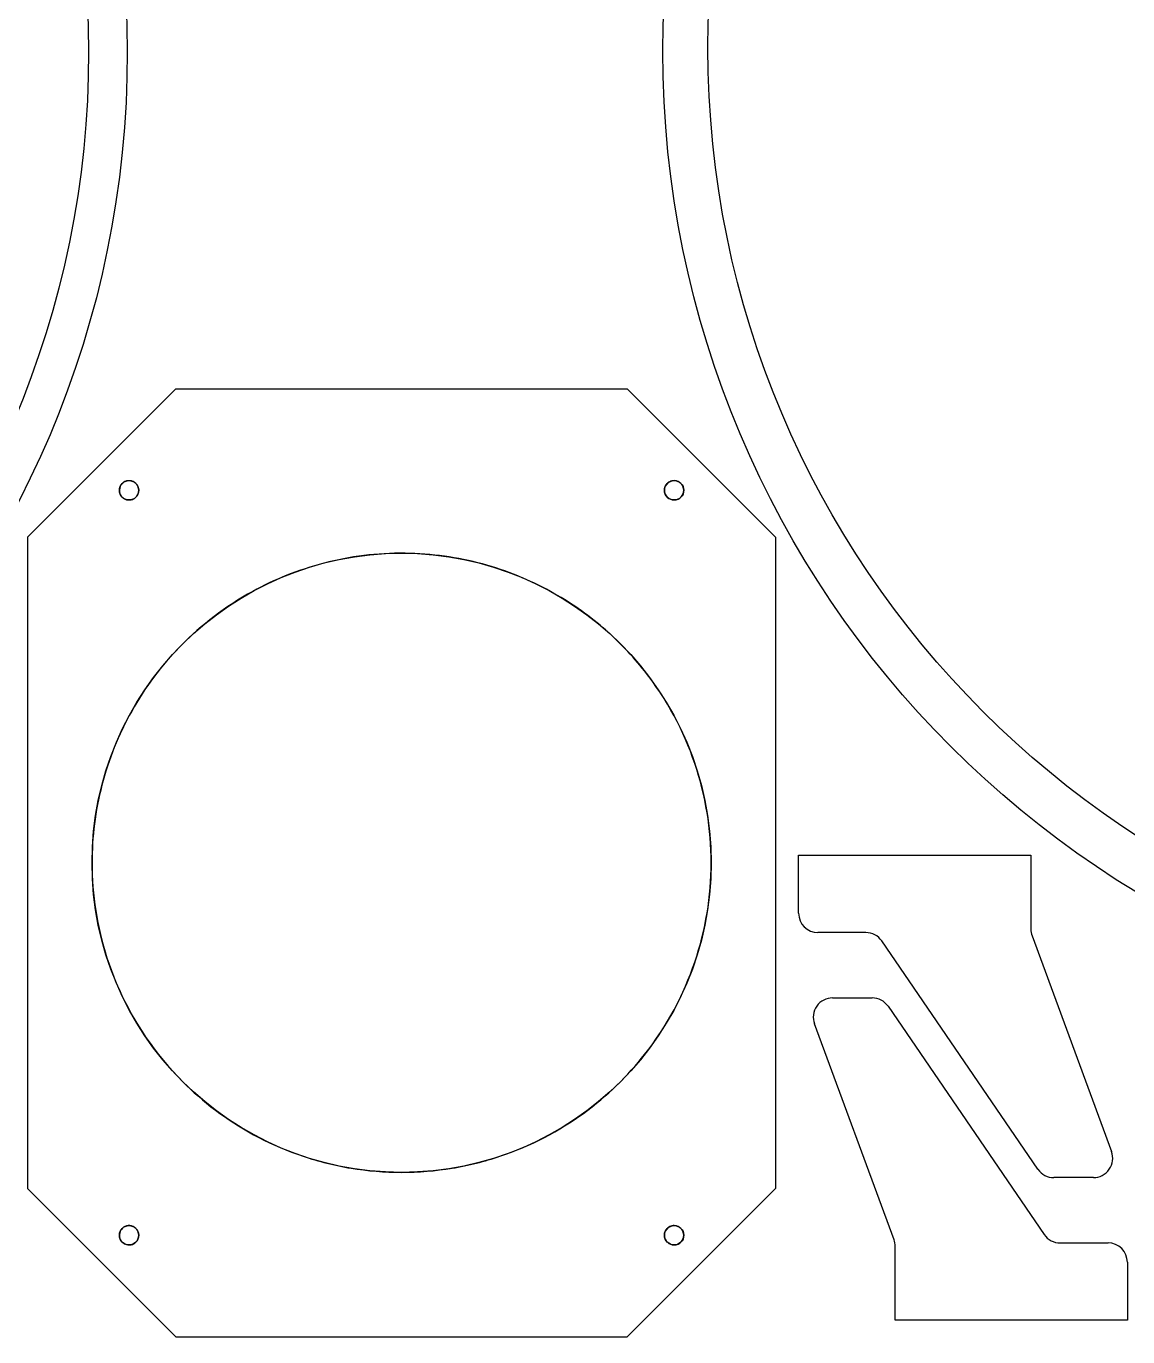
# Model space of a CAD drawing. Extents: x 3 to 696, y -399 to -1.
# Drawn here: x 292.6 to 463.4, y -399.2 to -196 of the extents above; entities that cross this region are included whole.
import ezdxf

# ---------------------------------------------------------------- set-up
doc = ezdxf.new("R2010")
doc.units = 0
for name, color, linetype in [('Shape', 7, 'CONTINUOUS'), ('Shape002', 7, 'CONTINUOUS'), ('Shape003', 7, 'CONTINUOUS'), ('Shape010', 7, 'CONTINUOUS'), ('Shape011', 7, 'CONTINUOUS'), ('Shape012', 7, 'CONTINUOUS'), ('Shape023', 7, 'CONTINUOUS'), ('Shape024', 7, 'CONTINUOUS'), ('Shape025', 7, 'CONTINUOUS'), ('Shape027', 7, 'CONTINUOUS'), ('Shape074', 7, 'CONTINUOUS'), ('Shape075', 7, 'CONTINUOUS'), ('Shape076', 7, 'CONTINUOUS'), ('Shape077', 7, 'CONTINUOUS'), ('Shape078', 7, 'CONTINUOUS'), ('Shape079', 7, 'CONTINUOUS'), ('Shape080', 7, 'CONTINUOUS'), ('Shape081', 7, 'CONTINUOUS'), ('Shape082', 7, 'CONTINUOUS'), ('Shape099', 7, 'CONTINUOUS'), ('Shape100', 7, 'CONTINUOUS'), ('Shape1000', 7, 'CONTINUOUS'), ('Shape1001', 7, 'CONTINUOUS'), ('Shape1002', 7, 'CONTINUOUS'), ('Shape1003', 7, 'CONTINUOUS'), ('Shape1004', 7, 'CONTINUOUS'), ('Shape1005', 7, 'CONTINUOUS'), ('Shape1006', 7, 'CONTINUOUS'), ('Shape1007', 7, 'CONTINUOUS'), ('Shape1008', 7, 'CONTINUOUS'), ('Shape1009', 7, 'CONTINUOUS'), ('Shape101', 7, 'CONTINUOUS'), ('Shape1010', 7, 'CONTINUOUS'), ('Shape1011', 7, 'CONTINUOUS'), ('Shape1012', 7, 'CONTINUOUS'), ('Shape1013', 7, 'CONTINUOUS'), ('Shape1014', 7, 'CONTINUOUS'), ('Shape1015', 7, 'CONTINUOUS'), ('Shape1016', 7, 'CONTINUOUS'), ('Shape1017', 7, 'CONTINUOUS'), ('Shape1018', 7, 'CONTINUOUS'), ('Shape1019', 7, 'CONTINUOUS'), ('Shape102', 7, 'CONTINUOUS'), ('Shape1020', 7, 'CONTINUOUS'), ('Shape1021', 7, 'CONTINUOUS'), ('Shape1022', 7, 'CONTINUOUS'), ('Shape1023', 7, 'CONTINUOUS'), ('Shape1024', 7, 'CONTINUOUS'), ('Shape1025', 7, 'CONTINUOUS'), ('Shape1026', 7, 'CONTINUOUS'), ('Shape1027', 7, 'CONTINUOUS'), ('Shape1028', 7, 'CONTINUOUS'), ('Shape1029', 7, 'CONTINUOUS'), ('Shape1030', 7, 'CONTINUOUS'), ('Shape1031', 7, 'CONTINUOUS'), ('Shape1032', 7, 'CONTINUOUS'), ('Shape1033', 7, 'CONTINUOUS'), ('Shape1034', 7, 'CONTINUOUS'), ('Shape1035', 7, 'CONTINUOUS'), ('Shape1036', 7, 'CONTINUOUS'), ('Shape1037', 7, 'CONTINUOUS'), ('Shape1038', 7, 'CONTINUOUS'), ('Shape1039', 7, 'CONTINUOUS'), ('Shape1040', 7, 'CONTINUOUS'), ('Shape1041', 7, 'CONTINUOUS'), ('Shape1042', 7, 'CONTINUOUS'), ('Shape1043', 7, 'CONTINUOUS'), ('Shape1044', 7, 'CONTINUOUS'), ('Shape1045', 7, 'CONTINUOUS'), ('Shape1046', 7, 'CONTINUOUS'), ('Shape1047', 7, 'CONTINUOUS'), ('Shape167', 7, 'CONTINUOUS'), ('Shape478', 7, 'CONTINUOUS'), ('Shape479', 7, 'CONTINUOUS'), ('Shape480', 7, 'CONTINUOUS'), ('Shape481', 7, 'CONTINUOUS'), ('Shape482', 7, 'CONTINUOUS'), ('Shape483', 7, 'CONTINUOUS'), ('Shape484', 7, 'CONTINUOUS'), ('Shape485', 7, 'CONTINUOUS'), ('Shape486', 7, 'CONTINUOUS'), ('Shape487', 7, 'CONTINUOUS'), ('Shape488', 7, 'CONTINUOUS'), ('Shape489', 7, 'CONTINUOUS'), ('Shape490', 7, 'CONTINUOUS'), ('Shape491', 7, 'CONTINUOUS'), ('Shape492', 7, 'CONTINUOUS'), ('Shape495', 7, 'CONTINUOUS'), ('Shape500', 7, 'CONTINUOUS'), ('Shape502', 7, 'CONTINUOUS'), ('Shape503', 7, 'CONTINUOUS'), ('Shape504', 7, 'CONTINUOUS'), ('Shape505', 7, 'CONTINUOUS'), ('Shape506', 7, 'CONTINUOUS'), ('Shape507', 7, 'CONTINUOUS'), ('Shape509', 7, 'CONTINUOUS'), ('Shape510', 7, 'CONTINUOUS'), ('Shape511', 7, 'CONTINUOUS'), ('Shape513', 7, 'CONTINUOUS'), ('Shape514', 7, 'CONTINUOUS'), ('Shape515', 7, 'CONTINUOUS'), ('Shape517', 7, 'CONTINUOUS'), ('Shape519', 7, 'CONTINUOUS'), ('Shape520', 7, 'CONTINUOUS'), ('Shape521', 7, 'CONTINUOUS'), ('Shape523', 7, 'CONTINUOUS'), ('Shape524', 7, 'CONTINUOUS'), ('Shape525', 7, 'CONTINUOUS'), ('Shape526', 7, 'CONTINUOUS'), ('Shape527', 7, 'CONTINUOUS'), ('Shape528', 7, 'CONTINUOUS'), ('Shape529', 7, 'CONTINUOUS'), ('Shape530', 7, 'CONTINUOUS'), ('Shape531', 7, 'CONTINUOUS'), ('Shape532', 7, 'CONTINUOUS'), ('Shape533', 7, 'CONTINUOUS'), ('Shape534', 7, 'CONTINUOUS'), ('Shape535', 7, 'CONTINUOUS'), ('Shape536', 7, 'CONTINUOUS'), ('Shape537', 7, 'CONTINUOUS'), ('Shape538', 7, 'CONTINUOUS'), ('Shape539', 7, 'CONTINUOUS'), ('Shape540', 7, 'CONTINUOUS'), ('Shape541', 7, 'CONTINUOUS'), ('Shape542', 7, 'CONTINUOUS'), ('Shape543', 7, 'CONTINUOUS'), ('Shape544', 7, 'CONTINUOUS'), ('Shape545', 7, 'CONTINUOUS'), ('Shape546', 7, 'CONTINUOUS'), ('Shape547', 7, 'CONTINUOUS'), ('Shape548', 7, 'CONTINUOUS'), ('Shape549', 7, 'CONTINUOUS'), ('Shape550', 7, 'CONTINUOUS'), ('Shape551', 7, 'CONTINUOUS'), ('Shape552', 7, 'CONTINUOUS'), ('Shape553', 7, 'CONTINUOUS'), ('Shape554', 7, 'CONTINUOUS'), ('Shape555', 7, 'CONTINUOUS'), ('Shape556', 7, 'CONTINUOUS'), ('Shape557', 7, 'CONTINUOUS'), ('Shape558', 7, 'CONTINUOUS'), ('Shape559', 7, 'CONTINUOUS'), ('Shape560', 7, 'CONTINUOUS'), ('Shape561', 7, 'CONTINUOUS'), ('Shape562', 7, 'CONTINUOUS'), ('Shape563', 7, 'CONTINUOUS'), ('Shape564', 7, 'CONTINUOUS'), ('Shape565', 7, 'CONTINUOUS'), ('Shape566', 7, 'CONTINUOUS'), ('Shape567', 7, 'CONTINUOUS'), ('Shape568', 7, 'CONTINUOUS'), ('Shape569', 7, 'CONTINUOUS'), ('Shape570', 7, 'CONTINUOUS'), ('Shape571', 7, 'CONTINUOUS'), ('Shape572', 7, 'CONTINUOUS'), ('Shape573', 7, 'CONTINUOUS'), ('Shape574', 7, 'CONTINUOUS'), ('Shape575', 7, 'CONTINUOUS'), ('Shape576', 7, 'CONTINUOUS'), ('Shape577', 7, 'CONTINUOUS'), ('Shape578', 7, 'CONTINUOUS'), ('Shape579', 7, 'CONTINUOUS'), ('Shape580', 7, 'CONTINUOUS'), ('Shape581', 7, 'CONTINUOUS'), ('Shape582', 7, 'CONTINUOUS'), ('Shape583', 7, 'CONTINUOUS'), ('Shape584', 7, 'CONTINUOUS'), ('Shape585', 7, 'CONTINUOUS'), ('Shape586', 7, 'CONTINUOUS'), ('Shape587', 7, 'CONTINUOUS'), ('Shape588', 7, 'CONTINUOUS'), ('Shape589', 7, 'CONTINUOUS'), ('Shape590', 7, 'CONTINUOUS'), ('Shape591', 7, 'CONTINUOUS'), ('Shape592', 7, 'CONTINUOUS'), ('Shape593', 7, 'CONTINUOUS'), ('Shape594', 7, 'CONTINUOUS'), ('Shape595', 7, 'CONTINUOUS'), ('Shape596', 7, 'CONTINUOUS'), ('Shape597', 7, 'CONTINUOUS'), ('Shape598', 7, 'CONTINUOUS'), ('Shape599', 7, 'CONTINUOUS'), ('Shape600', 7, 'CONTINUOUS'), ('Shape601', 7, 'CONTINUOUS'), ('Shape602', 7, 'CONTINUOUS'), ('Shape603', 7, 'CONTINUOUS'), ('Shape604', 7, 'CONTINUOUS'), ('Shape605', 7, 'CONTINUOUS'), ('Shape606', 7, 'CONTINUOUS'), ('Shape607', 7, 'CONTINUOUS'), ('Shape608', 7, 'CONTINUOUS'), ('Shape609', 7, 'CONTINUOUS'), ('Shape610', 7, 'CONTINUOUS'), ('Shape611', 7, 'CONTINUOUS'), ('Shape612', 7, 'CONTINUOUS'), ('Shape613', 7, 'CONTINUOUS'), ('Shape614', 7, 'CONTINUOUS'), ('Shape615', 7, 'CONTINUOUS'), ('Shape976', 7, 'CONTINUOUS'), ('Shape977', 7, 'CONTINUOUS'), ('Shape978', 7, 'CONTINUOUS'), ('Shape979', 7, 'CONTINUOUS'), ('Shape980', 7, 'CONTINUOUS'), ('Shape981', 7, 'CONTINUOUS'), ('Shape982', 7, 'CONTINUOUS'), ('Shape983', 7, 'CONTINUOUS'), ('Shape984', 7, 'CONTINUOUS'), ('Shape985', 7, 'CONTINUOUS'), ('Shape986', 7, 'CONTINUOUS'), ('Shape987', 7, 'CONTINUOUS'), ('Shape988', 7, 'CONTINUOUS'), ('Shape989', 7, 'CONTINUOUS'), ('Shape990', 7, 'CONTINUOUS'), ('Shape991', 7, 'CONTINUOUS'), ('Shape992', 7, 'CONTINUOUS'), ('Shape993', 7, 'CONTINUOUS'), ('Shape994', 7, 'CONTINUOUS'), ('Shape995', 7, 'CONTINUOUS'), ('Shape996', 7, 'CONTINUOUS'), ('Shape997', 7, 'CONTINUOUS'), ('Shape998', 7, 'CONTINUOUS'), ('Shape999', 7, 'CONTINUOUS')]:
    doc.layers.add(name, color=color, linetype=linetype)

msp = doc.modelspace()

# ---------------------------------------------------------------- linework, layer by layer
at = {"layer": 'Shape'}
msp.add_circle((543.811, -199.355), 145.5, dxfattribs=at)
at = {"layer": 'Shape002'}
msp.add_circle((543.811, -199.855), 152.5, dxfattribs=at)
at = {"layer": 'Shape003'}
msp.add_circle((543.811, -199.355), 145.5, dxfattribs=at)
at = {"layer": 'Shape010'}
msp.add_circle((543.811, -199.855), 152.5, dxfattribs=at)
at = {"layer": 'Shape011'}
msp.add_circle((543.811, -199.855), 152.5, dxfattribs=at)
at = {"layer": 'Shape012'}
msp.add_circle((543.811, -199.355), 145.5, dxfattribs=at)
at = {"layer": 'Shape023'}
msp.add_circle((543.811, -199.855), 152.5, dxfattribs=at)
at = {"layer": 'Shape024'}
msp.add_circle((543.811, -199.355), 145.5, dxfattribs=at)
at = {"layer": 'Shape025'}
msp.add_circle((543.811, -199.355), 145.5, dxfattribs=at)
at = {"layer": 'Shape027'}
msp.add_circle((543.811, -199.355), 145.5, dxfattribs=at)
at = {"layer": 'Shape074'}
msp.add_line((308.275, -199.971), (308.275, -199.971, 8), dxfattribs=at)
at = {"layer": 'Shape075'}
msp.add_line((308.275, -199.971), (308.275, -199.971, 8), dxfattribs=at)
at = {"layer": 'Shape076'}
msp.add_circle((155.775, -199.971), 152.5, dxfattribs=at)
at = {"layer": 'Shape077'}
msp.add_circle((155.775, -199.971), 152.5, dxfattribs=at)
at = {"layer": 'Shape078'}
msp.add_circle((155.775, -199.971), 152.5, dxfattribs=at)
at = {"layer": 'Shape079'}
msp.add_circle((155.775, -199.971), 146.5, dxfattribs=at)
at = {"layer": 'Shape080'}
msp.add_circle((155.775, -199.971), 152.5, dxfattribs=at)
at = {"layer": 'Shape081'}
msp.add_circle((155.775, -199.971), 146.5, dxfattribs=at)
at = {"layer": 'Shape082'}
msp.add_circle((155.775, -199.971), 146.5, dxfattribs=at)
at = {"layer": 'Shape099'}
msp.add_circle((155.775, -199.971), 146.5, dxfattribs=at)
at = {"layer": 'Shape100'}
msp.add_line((302.275, -199.971, 8), (302.275, -199.971, 12), dxfattribs=at)
at = {"layer": 'Shape1000'}
msp.add_line((449.477, -373.221, 12), (425.264, -337.833, 12), dxfattribs=at)
at = {"layer": 'Shape1001'}
msp.add_arc((451.953, -371.527, 12), 3, -145.62, -90, dxfattribs=at)
at = {"layer": 'Shape1002'}
msp.add_arc((422.788, -339.527, 12), 3, 34.3803, 90, dxfattribs=at)
at = {"layer": 'Shape1003'}
msp.add_line((458.068, -374.527, 12), (451.953, -374.527, 12), dxfattribs=at)
at = {"layer": 'Shape1004'}
msp.add_line((422.788, -336.527, 12), (415.371, -336.527, 12), dxfattribs=at)
at = {"layer": 'Shape1005'}
msp.add_arc((458.068, -371.527, 12), 3, -90, 20.2249, dxfattribs=at)
at = {"layer": 'Shape1006'}
msp.add_arc((415.371, -333.527, 12), 3, 180, -90, dxfattribs=at)
at = {"layer": 'Shape1007'}
msp.add_line((448.556, -337.029, 12), (460.883, -370.49, 12), dxfattribs=at)
at = {"layer": 'Shape1008'}
msp.add_line((412.371, -333.527, 12), (412.371, -324.527, 12), dxfattribs=at)
at = {"layer": 'Shape1009'}
msp.add_arc((451.371, -335.992, 12), 3, 180, -159.775, dxfattribs=at)
at = {"layer": 'Shape101'}
msp.add_circle((155.775, -199.971), 146.5, dxfattribs=at)
at = {"layer": 'Shape1010'}
msp.add_line((412.371, -324.527, 12), (448.371, -324.527, 12), dxfattribs=at)
at = {"layer": 'Shape1011'}
msp.add_line((448.371, -324.527, 12), (448.371, -335.992, 12), dxfattribs=at)
at = {"layer": 'Shape1012'}
msp.add_line((458.068, -374.527), (451.953, -374.527), dxfattribs=at)
at = {"layer": 'Shape1013'}
msp.add_line((458.068, -374.527), (458.068, -374.527, 12), dxfattribs=at)
at = {"layer": 'Shape1014'}
msp.add_line((451.953, -374.527), (451.953, -374.527, 12), dxfattribs=at)
at = {"layer": 'Shape1015'}
msp.add_line((458.068, -374.527, 12), (451.953, -374.527, 12), dxfattribs=at)
at = {"layer": 'Shape1016'}
msp.add_line((422.788, -336.527), (415.371, -336.527), dxfattribs=at)
at = {"layer": 'Shape1017'}
msp.add_line((422.788, -336.527), (422.788, -336.527, 12), dxfattribs=at)
at = {"layer": 'Shape1018'}
msp.add_line((415.371, -336.527), (415.371, -336.527, 12), dxfattribs=at)
at = {"layer": 'Shape1019'}
msp.add_line((422.788, -336.527, 12), (415.371, -336.527, 12), dxfattribs=at)
at = {"layer": 'Shape102'}
msp.add_line((302.275, -199.971, 8), (302.275, -199.971, 12), dxfattribs=at)
at = {"layer": 'Shape1020'}
msp.add_arc((458.068, -371.527), 3, -90, 20.2249, dxfattribs=at)
at = {"layer": 'Shape1021'}
msp.add_line((460.883, -370.49), (460.883, -370.49, 12), dxfattribs=at)
at = {"layer": 'Shape1022'}
msp.add_line((458.068, -374.527), (458.068, -374.527, 12), dxfattribs=at)
at = {"layer": 'Shape1023'}
msp.add_arc((458.068, -371.527, 12), 3, -90, 20.2249, dxfattribs=at)
at = {"layer": 'Shape1024'}
msp.add_arc((415.371, -333.527), 3, 180, -90, dxfattribs=at)
at = {"layer": 'Shape1025'}
msp.add_line((415.371, -336.527), (415.371, -336.527, 12), dxfattribs=at)
at = {"layer": 'Shape1026'}
msp.add_line((412.371, -333.527), (412.371, -333.527, 12), dxfattribs=at)
at = {"layer": 'Shape1027'}
msp.add_arc((415.371, -333.527, 12), 3, 180, -90, dxfattribs=at)
at = {"layer": 'Shape1028'}
msp.add_line((448.556, -337.029), (460.883, -370.49), dxfattribs=at)
at = {"layer": 'Shape1029'}
msp.add_line((448.556, -337.029), (448.556, -337.029, 12), dxfattribs=at)
at = {"layer": 'Shape1030'}
msp.add_line((460.883, -370.49), (460.883, -370.49, 12), dxfattribs=at)
at = {"layer": 'Shape1031'}
msp.add_line((448.556, -337.029, 12), (460.883, -370.49, 12), dxfattribs=at)
at = {"layer": 'Shape1032'}
msp.add_line((412.371, -333.527), (412.371, -324.527), dxfattribs=at)
at = {"layer": 'Shape1033'}
msp.add_line((412.371, -333.527), (412.371, -333.527, 12), dxfattribs=at)
at = {"layer": 'Shape1034'}
msp.add_line((412.371, -324.527), (412.371, -324.527, 12), dxfattribs=at)
at = {"layer": 'Shape1035'}
msp.add_line((412.371, -333.527, 12), (412.371, -324.527, 12), dxfattribs=at)
at = {"layer": 'Shape1036'}
msp.add_arc((451.371, -335.992), 3, 180, -159.775, dxfattribs=at)
at = {"layer": 'Shape1037'}
msp.add_line((448.371, -335.992), (448.371, -335.992, 12), dxfattribs=at)
at = {"layer": 'Shape1038'}
msp.add_line((448.556, -337.029), (448.556, -337.029, 12), dxfattribs=at)
at = {"layer": 'Shape1039'}
msp.add_arc((451.371, -335.992, 12), 3, 180, -159.775, dxfattribs=at)
at = {"layer": 'Shape1040'}
msp.add_line((412.371, -324.527), (412.371, -324.527, 12), dxfattribs=at)
at = {"layer": 'Shape1041'}
msp.add_line((448.371, -324.527), (448.371, -324.527, 12), dxfattribs=at)
at = {"layer": 'Shape1042'}
msp.add_line((412.371, -324.527), (448.371, -324.527), dxfattribs=at)
at = {"layer": 'Shape1043'}
msp.add_line((412.371, -324.527, 12), (448.371, -324.527, 12), dxfattribs=at)
at = {"layer": 'Shape1044'}
msp.add_line((448.371, -324.527), (448.371, -335.992), dxfattribs=at)
at = {"layer": 'Shape1045'}
msp.add_line((448.371, -335.992), (448.371, -335.992, 12), dxfattribs=at)
at = {"layer": 'Shape1046'}
msp.add_line((448.371, -324.527), (448.371, -324.527, 12), dxfattribs=at)
at = {"layer": 'Shape1047'}
msp.add_line((448.371, -324.527, 12), (448.371, -335.992, 12), dxfattribs=at)
at = {"layer": 'Shape167'}
msp.add_circle((155.775, -199.971), 146.5, dxfattribs=at)
at = {"layer": 'Shape478'}
msp.add_line((292.804, -275.21), (315.804, -252.21), dxfattribs=at)
at = {"layer": 'Shape479'}
msp.add_line((292.804, -275.21), (292.804, -376.21), dxfattribs=at)
at = {"layer": 'Shape480'}
msp.add_line((315.804, -252.21), (385.804, -252.21), dxfattribs=at)
at = {"layer": 'Shape481'}
msp.add_line((315.804, -399.21), (292.804, -376.21), dxfattribs=at)
at = {"layer": 'Shape482'}
msp.add_line((408.804, -275.21), (385.804, -252.21), dxfattribs=at)
at = {"layer": 'Shape483'}
msp.add_line((315.804, -399.21), (385.804, -399.21), dxfattribs=at)
at = {"layer": 'Shape484'}
msp.add_line((408.804, -275.21), (408.804, -376.21), dxfattribs=at)
at = {"layer": 'Shape485'}
msp.add_line((385.804, -399.21), (408.804, -376.21), dxfattribs=at)
at = {"layer": 'Shape486'}
msp.add_circle((308.546, -383.468), 1.5, dxfattribs=at)
at = {"layer": 'Shape487'}
msp.add_circle((393.061, -383.468), 1.5, dxfattribs=at)
at = {"layer": 'Shape488'}
msp.add_circle((350.804, -325.71), 48, dxfattribs=at)
at = {"layer": 'Shape489'}
msp.add_circle((308.546, -267.953), 1.5, dxfattribs=at)
at = {"layer": 'Shape490'}
msp.add_circle((393.061, -267.953), 1.5, dxfattribs=at)
at = {"layer": 'Shape491'}
msp.add_line((292.804, -275.21), (315.804, -252.21), dxfattribs=at)
at = {"layer": 'Shape492'}
msp.add_line((315.804, -252.21), (315.804, -252.21, 7.7876), dxfattribs=at)
at = {"layer": 'Shape495'}
msp.add_line((408.804, -275.21), (408.804, -376.21), dxfattribs=at)
at = {"layer": 'Shape500'}
msp.add_line((292.804, -275.21), (292.804, -376.21), dxfattribs=at)
at = {"layer": 'Shape502'}
msp.add_open_spline([(394.561, -383.468, 5.3243), (394.562, -383.845, 5.3238), (394.414, -384.22, 5.3708), (394.155, -384.494, 5.4518), (393.899, -384.772, 5.5316), (393.494, -384.97, 5.657), (393.061, -384.968, 5.7884), (392.684, -384.969, 5.903), (392.308, -384.82, 6.0149), (392.034, -384.561, 6.0959), (391.716, -384.261, 6.1899), (391.561, -383.861, 6.2348), (391.561, -383.468, 6.2349), (391.561, -383.047, 6.2348), (391.739, -382.616, 6.1832), (392.105, -382.312, 6.075), (392.273, -382.172, 6.0253), (392.487, -382.061, 5.9617), (392.719, -382.007, 5.8916), (392.952, -381.952, 5.8217), (393.202, -381.955, 5.7457), (393.434, -382.015, 5.6746), (393.798, -382.109, 5.5631), (394.087, -382.326, 5.473), (394.277, -382.589, 5.4136), (394.468, -382.853, 5.3538), (394.561, -383.164, 5.3242), (394.561, -383.468, 5.3243)], degree=3, knots=[0, 0, 0, 0, 0.132688, 0.132688, 0.132688, 0.265377, 0.265377, 0.265377, 0.381418, 0.381418, 0.381418, 0.515707, 0.515707, 0.515707, 0.659567, 0.659567, 0.659567, 0.725883, 0.725883, 0.725883, 0.792199, 0.792199, 0.792199, 0.896099, 0.896099, 0.896099, 1, 1, 1, 1], dxfattribs=at)
at = {"layer": 'Shape503'}
msp.add_open_spline([(310.046, -383.468, 6.2349), (310.046, -383.888, 6.2348), (309.868, -384.319, 6.1832), (309.502, -384.623, 6.075), (309.335, -384.763, 6.0253), (309.121, -384.874, 5.9617), (308.888, -384.928, 5.8916), (308.655, -384.983, 5.8217), (308.405, -384.981, 5.7457), (308.173, -384.921, 5.6746), (307.706, -384.801, 5.5315), (307.359, -384.472, 5.4225), (307.189, -384.106, 5.3692), (306.986, -383.672, 5.3051), (306.999, -383.17, 5.3095), (307.232, -382.745, 5.3826), (307.369, -382.491, 5.4258), (307.606, -382.25, 5.5), (307.91, -382.109, 5.5937), (308.212, -381.966, 5.6869), (308.577, -381.926, 5.7981), (308.919, -382.015, 5.9011), (309.284, -382.109, 6.0106), (309.573, -382.326, 6.096), (309.763, -382.59, 6.1518), (309.954, -382.854, 6.2079), (310.047, -383.165, 6.235), (310.046, -383.468, 6.2349)], degree=3, knots=[0, 0, 0, 0, 0.150925, 0.150925, 0.150925, 0.220497, 0.220497, 0.220497, 0.290068, 0.290068, 0.290068, 0.429428, 0.429428, 0.429428, 0.594617, 0.594617, 0.594617, 0.692895, 0.692895, 0.692895, 0.791174, 0.791174, 0.791174, 0.895587, 0.895587, 0.895587, 1, 1, 1, 1], dxfattribs=at)
at = {"layer": 'Shape504'}
msp.add_open_spline([(398.804, -325.71, 3.9144), (398.802, -330.909, 3.913), (397.964, -336.098, 4.2148), (396.263, -341.121, 4.7762), (394.559, -346.141, 5.3343), (391.992, -351, 6.1539), (388.474, -355.458, 7.0989), (385.869, -358.757, 7.7965), (382.72, -361.856, 8.5664), (378.988, -364.565, 9.3041), (375.257, -367.27, 10.0402), (370.939, -369.586, 10.7434), (366.043, -371.227, 11.2597), (363.689, -372.015, 11.5078), (361.198, -372.644, 11.7111), (358.635, -373.067, 11.849), (356.072, -373.491, 11.9874), (353.438, -373.711, 12.0602), (350.804, -373.71, 12.0599), (348.169, -373.711, 12.0602), (345.535, -373.491, 11.9874), (342.972, -373.067, 11.849), (340.409, -372.644, 11.7111), (337.918, -372.015, 11.5078), (335.565, -371.227, 11.2597), (330.668, -369.586, 10.7434), (326.35, -367.27, 10.0402), (322.62, -364.565, 9.3041), (318.887, -361.856, 8.5664), (315.739, -358.757, 7.7965), (313.133, -355.458, 7.0989), (309.455, -350.795, 6.1102), (306.819, -345.704, 5.2615), (305.12, -340.441, 4.7021), (303.57, -335.631, 4.1879), (302.804, -330.67, 3.9131), (302.804, -325.71, 3.9144), (302.804, -321.678, 3.9139), (303.31, -317.649, 4.0939), (304.331, -313.698, 4.4387), (305.353, -309.747, 4.7823), (306.889, -305.874, 5.2909), (308.97, -302.175, 5.9162), (310.991, -298.584, 6.5222), (313.527, -295.15, 7.2393), (316.635, -291.998, 7.9911), (319.743, -288.85, 8.7409), (323.426, -285.98, 9.5267), (327.736, -283.617, 10.2197), (331.046, -281.8, 10.7518), (334.782, -280.273, 11.2315), (338.78, -279.241, 11.5623), (342.777, -278.204, 11.8949), (347.033, -277.663, 12.076), (351.338, -277.713, 12.059), (355.463, -277.758, 12.0447), (359.518, -278.342, 11.85), (363.326, -279.372, 11.5201), (367.135, -280.4, 11.1916), (370.697, -281.875, 10.73), (373.872, -283.617, 10.2197), (376.899, -285.276, 9.7333), (379.619, -287.189, 9.1995), (382.047, -289.27, 8.666), (384.474, -291.352, 8.132), (386.61, -293.602, 7.5983), (388.474, -295.962, 7.0989), (391.992, -300.42, 6.1539), (394.559, -305.28, 5.3343), (396.263, -310.3, 4.7762), (397.964, -315.323, 4.2148), (398.802, -320.512, 3.913), (398.804, -325.71, 3.9144)], degree=3, knots=[0, 0, 0, 0, 0.059604, 0.059604, 0.059604, 0.119208, 0.119208, 0.119208, 0.163354, 0.163354, 0.163354, 0.207501, 0.207501, 0.207501, 0.228725, 0.228725, 0.228725, 0.249949, 0.249949, 0.249949, 0.271173, 0.271173, 0.271173, 0.292398, 0.292398, 0.292398, 0.336544, 0.336544, 0.336544, 0.38069, 0.38069, 0.38069, 0.443033, 0.443033, 0.443033, 0.499979, 0.499979, 0.499979, 0.546272, 0.546272, 0.546272, 0.592564, 0.592564, 0.592564, 0.637532, 0.637532, 0.637532, 0.682499, 0.682499, 0.682499, 0.717052, 0.717052, 0.717052, 0.751606, 0.751606, 0.751606, 0.784703, 0.784703, 0.784703, 0.8178, 0.8178, 0.8178, 0.849352, 0.849352, 0.849352, 0.880903, 0.880903, 0.880903, 0.940452, 0.940452, 0.940452, 1, 1, 1, 1], dxfattribs=at)
at = {"layer": 'Shape505'}
msp.add_open_spline([(394.561, -267.953, 5.3243), (394.562, -268.33, 5.3238), (394.414, -268.706, 5.3708), (394.155, -268.98, 5.4518), (393.899, -269.257, 5.5316), (393.494, -269.456, 5.657), (393.061, -269.453, 5.7884), (392.684, -269.454, 5.903), (392.308, -269.306, 6.0149), (392.034, -269.046, 6.0959), (391.716, -268.746, 6.1899), (391.561, -268.346, 6.2348), (391.561, -267.953, 6.2349), (391.561, -267.532, 6.2348), (391.739, -267.101, 6.1832), (392.105, -266.797, 6.075), (392.273, -266.657, 6.0253), (392.487, -266.546, 5.9617), (392.719, -266.492, 5.8916), (392.952, -266.437, 5.8217), (393.202, -266.44, 5.7457), (393.434, -266.5, 5.6746), (393.798, -266.594, 5.5631), (394.087, -266.811, 5.473), (394.277, -267.074, 5.4136), (394.468, -267.339, 5.3538), (394.561, -267.65, 5.3242), (394.561, -267.953, 5.3243)], degree=3, knots=[0, 0, 0, 0, 0.132688, 0.132688, 0.132688, 0.265377, 0.265377, 0.265377, 0.381418, 0.381418, 0.381418, 0.515707, 0.515707, 0.515707, 0.659567, 0.659567, 0.659567, 0.725883, 0.725883, 0.725883, 0.792199, 0.792199, 0.792199, 0.896099, 0.896099, 0.896099, 1, 1, 1, 1], dxfattribs=at)
at = {"layer": 'Shape506'}
msp.add_open_spline([(310.046, -267.953, 6.2349), (310.046, -268.374, 6.2348), (309.868, -268.805, 6.1832), (309.502, -269.109, 6.075), (309.335, -269.248, 6.0253), (309.121, -269.36, 5.9617), (308.888, -269.414, 5.8916), (308.655, -269.468, 5.8217), (308.405, -269.466, 5.7457), (308.173, -269.406, 5.6746), (307.706, -269.286, 5.5315), (307.359, -268.958, 5.4225), (307.189, -268.592, 5.3692), (306.986, -268.157, 5.3051), (306.999, -267.655, 5.3095), (307.232, -267.23, 5.3826), (307.369, -266.977, 5.4258), (307.606, -266.735, 5.5), (307.91, -266.594, 5.5937), (308.212, -266.452, 5.6869), (308.577, -266.411, 5.7981), (308.919, -266.5, 5.9011), (309.284, -266.594, 6.0106), (309.573, -266.812, 6.096), (309.763, -267.075, 6.1518), (309.954, -267.339, 6.2079), (310.047, -267.65, 6.235), (310.046, -267.953, 6.2349)], degree=3, knots=[0, 0, 0, 0, 0.150925, 0.150925, 0.150925, 0.220497, 0.220497, 0.220497, 0.290068, 0.290068, 0.290068, 0.429428, 0.429428, 0.429428, 0.594617, 0.594617, 0.594617, 0.692895, 0.692895, 0.692895, 0.791174, 0.791174, 0.791174, 0.895587, 0.895587, 0.895587, 1, 1, 1, 1], dxfattribs=at)
at = {"layer": 'Shape507'}
msp.add_line((315.804, -252.21), (315.804, -252.21, 7.7876), dxfattribs=at)
at = {"layer": 'Shape509'}
msp.add_line((385.804, -252.21), (385.804, -252.21, 7.7876), dxfattribs=at)
at = {"layer": 'Shape510'}
msp.add_line((315.804, -252.21), (385.804, -252.21), dxfattribs=at)
at = {"layer": 'Shape511'}
msp.add_line((315.804, -399.21), (292.804, -376.21), dxfattribs=at)
at = {"layer": 'Shape513'}
msp.add_line((315.804, -399.21), (315.804, -399.21, 7.7876), dxfattribs=at)
at = {"layer": 'Shape514'}
msp.add_line((408.804, -275.21), (385.804, -252.21), dxfattribs=at)
at = {"layer": 'Shape515'}
msp.add_line((385.804, -252.21), (385.804, -252.21, 7.7876), dxfattribs=at)
at = {"layer": 'Shape517'}
msp.add_line((315.804, -399.21), (315.804, -399.21, 7.7876), dxfattribs=at)
at = {"layer": 'Shape519'}
msp.add_line((385.804, -399.21), (385.804, -399.21, 7.7876), dxfattribs=at)
at = {"layer": 'Shape520'}
msp.add_line((315.804, -399.21), (385.804, -399.21), dxfattribs=at)
at = {"layer": 'Shape521'}
msp.add_line((385.804, -399.21), (408.804, -376.21), dxfattribs=at)
at = {"layer": 'Shape523'}
msp.add_line((385.804, -399.21), (385.804, -399.21, 7.7876), dxfattribs=at)
at = {"layer": 'Shape524'}
msp.add_circle((308.546, -383.468), 1.5, dxfattribs=at)
at = {"layer": 'Shape525'}
msp.add_line((310.046, -383.468), (310.046, -383.468, 6.2349), dxfattribs=at)
at = {"layer": 'Shape526'}
msp.add_open_spline([(310.046, -383.468, 6.2349), (310.046, -383.888, 6.2348), (309.868, -384.319, 6.1832), (309.502, -384.623, 6.075), (309.335, -384.763, 6.0253), (309.121, -384.874, 5.9617), (308.888, -384.928, 5.8916), (308.655, -384.983, 5.8217), (308.405, -384.981, 5.7457), (308.173, -384.921, 5.6746), (307.706, -384.801, 5.5315), (307.359, -384.472, 5.4225), (307.189, -384.106, 5.3692), (306.986, -383.672, 5.3051), (306.999, -383.17, 5.3095), (307.232, -382.745, 5.3826), (307.369, -382.491, 5.4258), (307.606, -382.25, 5.5), (307.91, -382.109, 5.5937), (308.212, -381.966, 5.6869), (308.577, -381.926, 5.7981), (308.919, -382.015, 5.9011), (309.284, -382.109, 6.0106), (309.573, -382.326, 6.096), (309.763, -382.59, 6.1518), (309.954, -382.854, 6.2079), (310.047, -383.165, 6.235), (310.046, -383.468, 6.2349)], degree=3, knots=[0, 0, 0, 0, 0.150925, 0.150925, 0.150925, 0.220497, 0.220497, 0.220497, 0.290068, 0.290068, 0.290068, 0.429428, 0.429428, 0.429428, 0.594617, 0.594617, 0.594617, 0.692895, 0.692895, 0.692895, 0.791174, 0.791174, 0.791174, 0.895587, 0.895587, 0.895587, 1, 1, 1, 1], dxfattribs=at)
at = {"layer": 'Shape527'}
msp.add_line((310.046, -383.468), (310.046, -383.468, 6.2349), dxfattribs=at)
at = {"layer": 'Shape528'}
msp.add_circle((393.061, -383.468), 1.5, dxfattribs=at)
at = {"layer": 'Shape529'}
msp.add_line((394.561, -383.468), (394.561, -383.468, 5.3243), dxfattribs=at)
at = {"layer": 'Shape530'}
msp.add_open_spline([(394.561, -383.468, 5.3243), (394.562, -383.845, 5.3238), (394.414, -384.22, 5.3708), (394.155, -384.494, 5.4518), (393.899, -384.772, 5.5316), (393.494, -384.97, 5.657), (393.061, -384.968, 5.7884), (392.684, -384.969, 5.903), (392.308, -384.82, 6.0149), (392.034, -384.561, 6.0959), (391.716, -384.261, 6.1899), (391.561, -383.861, 6.2348), (391.561, -383.468, 6.2349), (391.561, -383.047, 6.2348), (391.739, -382.616, 6.1832), (392.105, -382.312, 6.075), (392.273, -382.172, 6.0253), (392.487, -382.061, 5.9617), (392.719, -382.007, 5.8916), (392.952, -381.952, 5.8217), (393.202, -381.955, 5.7457), (393.434, -382.015, 5.6746), (393.798, -382.109, 5.5631), (394.087, -382.326, 5.473), (394.277, -382.589, 5.4136), (394.468, -382.853, 5.3538), (394.561, -383.164, 5.3242), (394.561, -383.468, 5.3243)], degree=3, knots=[0, 0, 0, 0, 0.132688, 0.132688, 0.132688, 0.265377, 0.265377, 0.265377, 0.381418, 0.381418, 0.381418, 0.515707, 0.515707, 0.515707, 0.659567, 0.659567, 0.659567, 0.725883, 0.725883, 0.725883, 0.792199, 0.792199, 0.792199, 0.896099, 0.896099, 0.896099, 1, 1, 1, 1], dxfattribs=at)
at = {"layer": 'Shape531'}
msp.add_line((394.561, -383.468), (394.561, -383.468, 5.3243), dxfattribs=at)
at = {"layer": 'Shape532'}
msp.add_circle((350.804, -325.71), 48, dxfattribs=at)
at = {"layer": 'Shape533'}
msp.add_line((398.804, -325.71), (398.804, -325.71, 3.9144), dxfattribs=at)
at = {"layer": 'Shape534'}
msp.add_open_spline([(398.804, -325.71, 3.9144), (398.802, -330.909, 3.913), (397.964, -336.098, 4.2148), (396.263, -341.121, 4.7762), (394.559, -346.141, 5.3343), (391.992, -351, 6.1539), (388.474, -355.458, 7.0989), (385.869, -358.757, 7.7965), (382.72, -361.856, 8.5664), (378.988, -364.565, 9.3041), (375.257, -367.27, 10.0402), (370.939, -369.586, 10.7434), (366.043, -371.227, 11.2597), (363.689, -372.015, 11.5078), (361.198, -372.644, 11.7111), (358.635, -373.067, 11.849), (356.072, -373.491, 11.9874), (353.438, -373.711, 12.0602), (350.804, -373.71, 12.0599), (348.169, -373.711, 12.0602), (345.535, -373.491, 11.9874), (342.972, -373.067, 11.849), (340.409, -372.644, 11.7111), (337.918, -372.015, 11.5078), (335.565, -371.227, 11.2597), (330.668, -369.586, 10.7434), (326.35, -367.27, 10.0402), (322.62, -364.565, 9.3041), (318.887, -361.856, 8.5664), (315.739, -358.757, 7.7965), (313.133, -355.458, 7.0989), (309.455, -350.795, 6.1102), (306.819, -345.704, 5.2615), (305.12, -340.441, 4.7021), (303.57, -335.631, 4.1879), (302.804, -330.67, 3.9131), (302.804, -325.71, 3.9144), (302.804, -321.678, 3.9139), (303.31, -317.649, 4.0939), (304.331, -313.698, 4.4387), (305.353, -309.747, 4.7823), (306.889, -305.874, 5.2909), (308.97, -302.175, 5.9162), (310.991, -298.584, 6.5222), (313.527, -295.15, 7.2393), (316.635, -291.998, 7.9911), (319.743, -288.85, 8.7409), (323.426, -285.98, 9.5267), (327.736, -283.617, 10.2197), (331.046, -281.8, 10.7518), (334.782, -280.273, 11.2315), (338.78, -279.241, 11.5623), (342.777, -278.204, 11.8949), (347.033, -277.663, 12.076), (351.338, -277.713, 12.059), (355.463, -277.758, 12.0447), (359.518, -278.342, 11.85), (363.326, -279.372, 11.5201), (367.135, -280.4, 11.1916), (370.697, -281.875, 10.73), (373.872, -283.617, 10.2197), (376.899, -285.276, 9.7333), (379.619, -287.189, 9.1995), (382.047, -289.27, 8.666), (384.474, -291.352, 8.132), (386.61, -293.602, 7.5983), (388.474, -295.962, 7.0989), (391.992, -300.42, 6.1539), (394.559, -305.28, 5.3343), (396.263, -310.3, 4.7762), (397.964, -315.323, 4.2148), (398.802, -320.512, 3.913), (398.804, -325.71, 3.9144)], degree=3, knots=[0, 0, 0, 0, 0.059604, 0.059604, 0.059604, 0.119208, 0.119208, 0.119208, 0.163354, 0.163354, 0.163354, 0.207501, 0.207501, 0.207501, 0.228725, 0.228725, 0.228725, 0.249949, 0.249949, 0.249949, 0.271173, 0.271173, 0.271173, 0.292398, 0.292398, 0.292398, 0.336544, 0.336544, 0.336544, 0.38069, 0.38069, 0.38069, 0.443033, 0.443033, 0.443033, 0.499979, 0.499979, 0.499979, 0.546272, 0.546272, 0.546272, 0.592564, 0.592564, 0.592564, 0.637532, 0.637532, 0.637532, 0.682499, 0.682499, 0.682499, 0.717052, 0.717052, 0.717052, 0.751606, 0.751606, 0.751606, 0.784703, 0.784703, 0.784703, 0.8178, 0.8178, 0.8178, 0.849352, 0.849352, 0.849352, 0.880903, 0.880903, 0.880903, 0.940452, 0.940452, 0.940452, 1, 1, 1, 1], dxfattribs=at)
at = {"layer": 'Shape535'}
msp.add_line((398.804, -325.71), (398.804, -325.71, 3.9144), dxfattribs=at)
at = {"layer": 'Shape536'}
msp.add_circle((308.546, -267.953), 1.5, dxfattribs=at)
at = {"layer": 'Shape537'}
msp.add_line((310.046, -267.953), (310.046, -267.953, 6.2349), dxfattribs=at)
at = {"layer": 'Shape538'}
msp.add_open_spline([(310.046, -267.953, 6.2349), (310.046, -268.374, 6.2348), (309.868, -268.805, 6.1832), (309.502, -269.109, 6.075), (309.335, -269.248, 6.0253), (309.121, -269.36, 5.9617), (308.888, -269.414, 5.8916), (308.655, -269.468, 5.8217), (308.405, -269.466, 5.7457), (308.173, -269.406, 5.6746), (307.706, -269.286, 5.5315), (307.359, -268.958, 5.4225), (307.189, -268.592, 5.3692), (306.986, -268.157, 5.3051), (306.999, -267.655, 5.3095), (307.232, -267.23, 5.3826), (307.369, -266.977, 5.4258), (307.606, -266.735, 5.5), (307.91, -266.594, 5.5937), (308.212, -266.452, 5.6869), (308.577, -266.411, 5.7981), (308.919, -266.5, 5.9011), (309.284, -266.594, 6.0106), (309.573, -266.812, 6.096), (309.763, -267.075, 6.1518), (309.954, -267.339, 6.2079), (310.047, -267.65, 6.235), (310.046, -267.953, 6.2349)], degree=3, knots=[0, 0, 0, 0, 0.150925, 0.150925, 0.150925, 0.220497, 0.220497, 0.220497, 0.290068, 0.290068, 0.290068, 0.429428, 0.429428, 0.429428, 0.594617, 0.594617, 0.594617, 0.692895, 0.692895, 0.692895, 0.791174, 0.791174, 0.791174, 0.895587, 0.895587, 0.895587, 1, 1, 1, 1], dxfattribs=at)
at = {"layer": 'Shape539'}
msp.add_line((310.046, -267.953), (310.046, -267.953, 6.2349), dxfattribs=at)
at = {"layer": 'Shape540'}
msp.add_circle((393.061, -267.953), 1.5, dxfattribs=at)
at = {"layer": 'Shape541'}
msp.add_line((394.561, -267.953), (394.561, -267.953, 5.3243), dxfattribs=at)
at = {"layer": 'Shape542'}
msp.add_open_spline([(394.561, -267.953, 5.3243), (394.562, -268.33, 5.3238), (394.414, -268.706, 5.3708), (394.155, -268.98, 5.4518), (393.899, -269.257, 5.5316), (393.494, -269.456, 5.657), (393.061, -269.453, 5.7884), (392.684, -269.454, 5.903), (392.308, -269.306, 6.0149), (392.034, -269.046, 6.0959), (391.716, -268.746, 6.1899), (391.561, -268.346, 6.2348), (391.561, -267.953, 6.2349), (391.561, -267.532, 6.2348), (391.739, -267.101, 6.1832), (392.105, -266.797, 6.075), (392.273, -266.657, 6.0253), (392.487, -266.546, 5.9617), (392.719, -266.492, 5.8916), (392.952, -266.437, 5.8217), (393.202, -266.44, 5.7457), (393.434, -266.5, 5.6746), (393.798, -266.594, 5.5631), (394.087, -266.811, 5.473), (394.277, -267.074, 5.4136), (394.468, -267.339, 5.3538), (394.561, -267.65, 5.3242), (394.561, -267.953, 5.3243)], degree=3, knots=[0, 0, 0, 0, 0.132688, 0.132688, 0.132688, 0.265377, 0.265377, 0.265377, 0.381418, 0.381418, 0.381418, 0.515707, 0.515707, 0.515707, 0.659567, 0.659567, 0.659567, 0.725883, 0.725883, 0.725883, 0.792199, 0.792199, 0.792199, 0.896099, 0.896099, 0.896099, 1, 1, 1, 1], dxfattribs=at)
at = {"layer": 'Shape543'}
msp.add_line((394.561, -267.953), (394.561, -267.953, 5.3243), dxfattribs=at)
at = {"layer": 'Shape544'}
msp.add_line((426.236, -347.961), (450.449, -383.349), dxfattribs=at)
at = {"layer": 'Shape545'}
msp.add_line((426.236, -347.961), (426.236, -347.961, 12), dxfattribs=at)
at = {"layer": 'Shape546'}
msp.add_line((450.449, -383.349), (450.449, -383.349, 12), dxfattribs=at)
at = {"layer": 'Shape547'}
msp.add_line((426.236, -347.961, 12), (450.449, -383.349, 12), dxfattribs=at)
at = {"layer": 'Shape548'}
msp.add_line((426.236, -347.961), (450.449, -383.349), dxfattribs=at)
at = {"layer": 'Shape549'}
msp.add_arc((423.761, -349.655), 3, 34.3803, 90, dxfattribs=at)
at = {"layer": 'Shape550'}
msp.add_arc((452.925, -381.655), 3, -145.62, -90, dxfattribs=at)
at = {"layer": 'Shape551'}
msp.add_line((417.645, -346.655), (423.761, -346.655), dxfattribs=at)
at = {"layer": 'Shape552'}
msp.add_line((452.925, -384.655), (460.343, -384.655), dxfattribs=at)
at = {"layer": 'Shape553'}
msp.add_arc((417.645, -349.655), 3, 90, -159.775, dxfattribs=at)
at = {"layer": 'Shape554'}
msp.add_arc((460.343, -387.655), 3, 0, 90, dxfattribs=at)
at = {"layer": 'Shape555'}
msp.add_line((427.158, -384.153), (414.83, -350.692), dxfattribs=at)
at = {"layer": 'Shape556'}
msp.add_line((463.343, -387.655), (463.343, -396.655), dxfattribs=at)
at = {"layer": 'Shape557'}
msp.add_arc((424.343, -385.19), 3, 0, 20.2249, dxfattribs=at)
at = {"layer": 'Shape558'}
msp.add_line((463.343, -396.655), (427.343, -396.655), dxfattribs=at)
at = {"layer": 'Shape559'}
msp.add_line((427.343, -396.655), (427.343, -385.19), dxfattribs=at)
at = {"layer": 'Shape560'}
msp.add_arc((423.761, -349.655), 3, 34.3803, 90, dxfattribs=at)
at = {"layer": 'Shape561'}
msp.add_line((426.236, -347.961), (426.236, -347.961, 12), dxfattribs=at)
at = {"layer": 'Shape562'}
msp.add_line((423.761, -346.655), (423.761, -346.655, 12), dxfattribs=at)
at = {"layer": 'Shape563'}
msp.add_arc((423.761, -349.655, 12), 3, 34.3803, 90, dxfattribs=at)
at = {"layer": 'Shape564'}
msp.add_arc((452.925, -381.655), 3, -145.62, -90, dxfattribs=at)
at = {"layer": 'Shape565'}
msp.add_line((450.449, -383.349), (450.449, -383.349, 12), dxfattribs=at)
at = {"layer": 'Shape566'}
msp.add_line((452.925, -384.655), (452.925, -384.655, 12), dxfattribs=at)
at = {"layer": 'Shape567'}
msp.add_arc((452.925, -381.655, 12), 3, -145.62, -90, dxfattribs=at)
at = {"layer": 'Shape568'}
msp.add_line((426.236, -347.961, 12), (450.449, -383.349, 12), dxfattribs=at)
at = {"layer": 'Shape569'}
msp.add_arc((423.761, -349.655, 12), 3, 34.3803, 90, dxfattribs=at)
at = {"layer": 'Shape570'}
msp.add_arc((452.925, -381.655, 12), 3, -145.62, -90, dxfattribs=at)
at = {"layer": 'Shape571'}
msp.add_line((417.645, -346.655, 12), (423.761, -346.655, 12), dxfattribs=at)
at = {"layer": 'Shape572'}
msp.add_line((452.925, -384.655, 12), (460.343, -384.655, 12), dxfattribs=at)
at = {"layer": 'Shape573'}
msp.add_arc((417.645, -349.655, 12), 3, 90, -159.775, dxfattribs=at)
at = {"layer": 'Shape574'}
msp.add_arc((460.343, -387.655, 12), 3, 0, 90, dxfattribs=at)
at = {"layer": 'Shape575'}
msp.add_line((427.158, -384.153, 12), (414.83, -350.692, 12), dxfattribs=at)
at = {"layer": 'Shape576'}
msp.add_line((463.343, -387.655, 12), (463.343, -396.655, 12), dxfattribs=at)
at = {"layer": 'Shape577'}
msp.add_arc((424.343, -385.19, 12), 3, 0, 20.2249, dxfattribs=at)
at = {"layer": 'Shape578'}
msp.add_line((463.343, -396.655, 12), (427.343, -396.655, 12), dxfattribs=at)
at = {"layer": 'Shape579'}
msp.add_line((427.343, -396.655, 12), (427.343, -385.19, 12), dxfattribs=at)
at = {"layer": 'Shape580'}
msp.add_line((417.645, -346.655), (423.761, -346.655), dxfattribs=at)
at = {"layer": 'Shape581'}
msp.add_line((417.645, -346.655), (417.645, -346.655, 12), dxfattribs=at)
at = {"layer": 'Shape582'}
msp.add_line((423.761, -346.655), (423.761, -346.655, 12), dxfattribs=at)
at = {"layer": 'Shape583'}
msp.add_line((417.645, -346.655, 12), (423.761, -346.655, 12), dxfattribs=at)
at = {"layer": 'Shape584'}
msp.add_line((452.925, -384.655), (460.343, -384.655), dxfattribs=at)
at = {"layer": 'Shape585'}
msp.add_line((452.925, -384.655), (452.925, -384.655, 12), dxfattribs=at)
at = {"layer": 'Shape586'}
msp.add_line((460.343, -384.655), (460.343, -384.655, 12), dxfattribs=at)
at = {"layer": 'Shape587'}
msp.add_line((452.925, -384.655, 12), (460.343, -384.655, 12), dxfattribs=at)
at = {"layer": 'Shape588'}
msp.add_arc((417.645, -349.655), 3, 90, -159.775, dxfattribs=at)
at = {"layer": 'Shape589'}
msp.add_line((414.83, -350.692), (414.83, -350.692, 12), dxfattribs=at)
at = {"layer": 'Shape590'}
msp.add_line((417.645, -346.655), (417.645, -346.655, 12), dxfattribs=at)
at = {"layer": 'Shape591'}
msp.add_arc((417.645, -349.655, 12), 3, 90, -159.775, dxfattribs=at)
at = {"layer": 'Shape592'}
msp.add_arc((460.343, -387.655), 3, 0, 90, dxfattribs=at)
at = {"layer": 'Shape593'}
msp.add_line((460.343, -384.655), (460.343, -384.655, 12), dxfattribs=at)
at = {"layer": 'Shape594'}
msp.add_line((463.343, -387.655), (463.343, -387.655, 12), dxfattribs=at)
at = {"layer": 'Shape595'}
msp.add_arc((460.343, -387.655, 12), 3, 0, 90, dxfattribs=at)
at = {"layer": 'Shape596'}
msp.add_line((427.158, -384.153), (414.83, -350.692), dxfattribs=at)
at = {"layer": 'Shape597'}
msp.add_line((427.158, -384.153), (427.158, -384.153, 12), dxfattribs=at)
at = {"layer": 'Shape598'}
msp.add_line((414.83, -350.692), (414.83, -350.692, 12), dxfattribs=at)
at = {"layer": 'Shape599'}
msp.add_line((427.158, -384.153, 12), (414.83, -350.692, 12), dxfattribs=at)
at = {"layer": 'Shape600'}
msp.add_line((463.343, -387.655), (463.343, -396.655), dxfattribs=at)
at = {"layer": 'Shape601'}
msp.add_line((463.343, -387.655), (463.343, -387.655, 12), dxfattribs=at)
at = {"layer": 'Shape602'}
msp.add_line((463.343, -396.655), (463.343, -396.655, 12), dxfattribs=at)
at = {"layer": 'Shape603'}
msp.add_line((463.343, -387.655, 12), (463.343, -396.655, 12), dxfattribs=at)
at = {"layer": 'Shape604'}
msp.add_arc((424.343, -385.19), 3, 0, 20.2249, dxfattribs=at)
at = {"layer": 'Shape605'}
msp.add_line((427.343, -385.19), (427.343, -385.19, 12), dxfattribs=at)
at = {"layer": 'Shape606'}
msp.add_line((427.158, -384.153), (427.158, -384.153, 12), dxfattribs=at)
at = {"layer": 'Shape607'}
msp.add_arc((424.343, -385.19, 12), 3, 0, 20.2249, dxfattribs=at)
at = {"layer": 'Shape608'}
msp.add_line((463.343, -396.655), (463.343, -396.655, 12), dxfattribs=at)
at = {"layer": 'Shape609'}
msp.add_line((427.343, -396.655), (427.343, -396.655, 12), dxfattribs=at)
at = {"layer": 'Shape610'}
msp.add_line((463.343, -396.655), (427.343, -396.655), dxfattribs=at)
at = {"layer": 'Shape611'}
msp.add_line((463.343, -396.655, 12), (427.343, -396.655, 12), dxfattribs=at)
at = {"layer": 'Shape612'}
msp.add_line((427.343, -396.655), (427.343, -385.19), dxfattribs=at)
at = {"layer": 'Shape613'}
msp.add_line((427.343, -385.19), (427.343, -385.19, 12), dxfattribs=at)
at = {"layer": 'Shape614'}
msp.add_line((427.343, -396.655), (427.343, -396.655, 12), dxfattribs=at)
at = {"layer": 'Shape615'}
msp.add_line((427.343, -396.655, 12), (427.343, -385.19, 12), dxfattribs=at)
at = {"layer": 'Shape976'}
msp.add_line((449.477, -373.221), (425.264, -337.833), dxfattribs=at)
at = {"layer": 'Shape977'}
msp.add_line((449.477, -373.221), (449.477, -373.221, 12), dxfattribs=at)
at = {"layer": 'Shape978'}
msp.add_line((425.264, -337.833), (425.264, -337.833, 12), dxfattribs=at)
at = {"layer": 'Shape979'}
msp.add_line((449.477, -373.221, 12), (425.264, -337.833, 12), dxfattribs=at)
at = {"layer": 'Shape980'}
msp.add_line((449.477, -373.221), (425.264, -337.833), dxfattribs=at)
at = {"layer": 'Shape981'}
msp.add_arc((451.953, -371.527), 3, -145.62, -90, dxfattribs=at)
at = {"layer": 'Shape982'}
msp.add_arc((422.788, -339.527), 3, 34.3803, 90, dxfattribs=at)
at = {"layer": 'Shape983'}
msp.add_line((458.068, -374.527), (451.953, -374.527), dxfattribs=at)
at = {"layer": 'Shape984'}
msp.add_line((422.788, -336.527), (415.371, -336.527), dxfattribs=at)
at = {"layer": 'Shape985'}
msp.add_arc((458.068, -371.527), 3, -90, 20.2249, dxfattribs=at)
at = {"layer": 'Shape986'}
msp.add_arc((415.371, -333.527), 3, 180, -90, dxfattribs=at)
at = {"layer": 'Shape987'}
msp.add_line((448.556, -337.029), (460.883, -370.49), dxfattribs=at)
at = {"layer": 'Shape988'}
msp.add_line((412.371, -333.527), (412.371, -324.527), dxfattribs=at)
at = {"layer": 'Shape989'}
msp.add_arc((451.371, -335.992), 3, 180, -159.775, dxfattribs=at)
at = {"layer": 'Shape990'}
msp.add_line((412.371, -324.527), (448.371, -324.527), dxfattribs=at)
at = {"layer": 'Shape991'}
msp.add_line((448.371, -324.527), (448.371, -335.992), dxfattribs=at)
at = {"layer": 'Shape992'}
msp.add_arc((451.953, -371.527), 3, -145.62, -90, dxfattribs=at)
at = {"layer": 'Shape993'}
msp.add_line((449.477, -373.221), (449.477, -373.221, 12), dxfattribs=at)
at = {"layer": 'Shape994'}
msp.add_line((451.953, -374.527), (451.953, -374.527, 12), dxfattribs=at)
at = {"layer": 'Shape995'}
msp.add_arc((451.953, -371.527, 12), 3, -145.62, -90, dxfattribs=at)
at = {"layer": 'Shape996'}
msp.add_arc((422.788, -339.527), 3, 34.3803, 90, dxfattribs=at)
at = {"layer": 'Shape997'}
msp.add_line((425.264, -337.833), (425.264, -337.833, 12), dxfattribs=at)
at = {"layer": 'Shape998'}
msp.add_line((422.788, -336.527), (422.788, -336.527, 12), dxfattribs=at)
at = {"layer": 'Shape999'}
msp.add_arc((422.788, -339.527, 12), 3, 34.3803, 90, dxfattribs=at)

doc.saveas('drawing.dxf')
